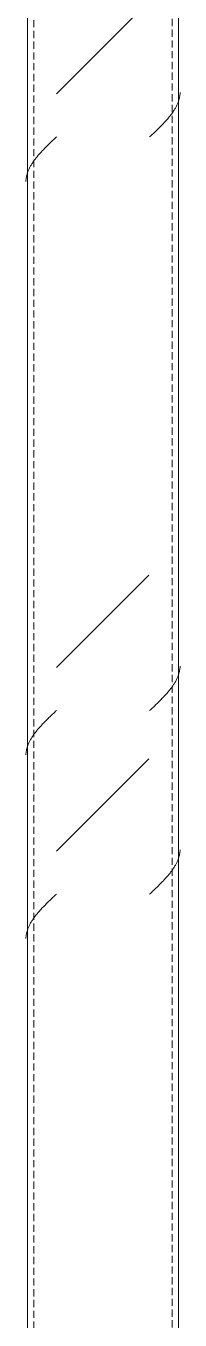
# Model space of a CAD drawing. Header units: centimetres. Extents: x -336 to 16318, y -437 to 1921.
# Drawn here: x 1965.6 to 1975.9, y 215.9 to 301.9 of the extents above; entities that cross this region are included whole.
import ezdxf

# ---------------------------------------------------------------- set-up
doc = ezdxf.new("R2010")
doc.units = ezdxf.units.CM
doc.linetypes.add('Hidden', pattern=[0.714375, 0.47625, -0.238125])
doc.layers.add('S-COLS', color=7, linetype='Continuous', lineweight=9)

# ---------------------------------------------------------------- blocks, each defined once
blk = doc.blocks.new('FP_16-Section 6')
at = {"layer": 'S-COLS'}
blk.add_line((1975.74, 94), (1975.74, 375.859), dxfattribs=at)
at = {"layer": 'S-COLS', "color": 9, "true_color": 0xc0c0c0}
for p, q in [((1975.854, 297.412), (1975.856, 297.459)), ((1975.618, 296.571), (1975.641, 296.618)), ((1975.641, 296.618), (1975.663, 296.664)), ((1975.663, 296.664), (1975.683, 296.711)), ((1975.683, 296.711), (1975.703, 296.758)), ((1975.703, 296.758), (1975.721, 296.805)), ((1975.721, 296.805), (1975.738, 296.851)), ((1975.738, 296.851), (1975.755, 296.898)), ((1975.755, 296.898), (1975.77, 296.945)), ((1975.77, 296.945), (1975.783, 296.992)), ((1975.783, 296.992), (1975.796, 297.038)), ((1975.796, 297.038), (1975.808, 297.085)), ((1975.808, 297.085), (1975.818, 297.132)), ((1975.818, 297.132), (1975.827, 297.179)), ((1975.827, 297.179), (1975.835, 297.225)), ((1975.835, 297.225), (1975.841, 297.272)), ((1975.841, 297.272), (1975.847, 297.319)), ((1975.847, 297.319), (1975.851, 297.366)), ((1975.851, 297.366), (1975.854, 297.412)), ((1974.999, 295.682), (1975.039, 295.729)), ((1975.039, 295.729), (1975.079, 295.776)), ((1975.079, 295.776), (1975.118, 295.823)), ((1975.118, 295.823), (1975.156, 295.869)), ((1975.156, 295.869), (1975.193, 295.916)), ((1975.193, 295.916), (1975.229, 295.963)), ((1975.229, 295.963), (1975.265, 296.01)), ((1975.265, 296.01), (1975.299, 296.056)), ((1975.299, 296.056), (1975.333, 296.103)), ((1975.333, 296.103), (1975.366, 296.15)), ((1975.366, 296.15), (1975.398, 296.197)), ((1975.398, 296.197), (1975.429, 296.244)), ((1975.429, 296.244), (1975.459, 296.29)), ((1975.459, 296.29), (1975.488, 296.337)), ((1975.488, 296.337), (1975.516, 296.384)), ((1975.516, 296.384), (1975.543, 296.431)), ((1975.543, 296.431), (1975.569, 296.477)), ((1975.569, 296.477), (1975.594, 296.524)), ((1975.594, 296.524), (1975.618, 296.571)), ((1974.181, 294.841), (1974.23, 294.888)), ((1974.23, 294.888), (1974.278, 294.934)), ((1974.278, 294.934), (1974.326, 294.981)), ((1974.326, 294.981), (1974.374, 295.028)), ((1974.374, 295.028), (1974.422, 295.075)), ((1974.422, 295.075), (1974.469, 295.121)), ((1974.469, 295.121), (1974.516, 295.168)), ((1974.516, 295.168), (1974.563, 295.215)), ((1974.563, 295.215), (1974.609, 295.262)), ((1974.609, 295.262), (1974.654, 295.308)), ((1974.654, 295.308), (1974.699, 295.355)), ((1974.699, 295.355), (1974.744, 295.402)), ((1974.744, 295.402), (1974.788, 295.449)), ((1974.788, 295.449), (1974.832, 295.495)), ((1974.832, 295.495), (1974.874, 295.542)), ((1974.874, 295.542), (1974.917, 295.589)), ((1974.917, 295.589), (1974.958, 295.636)), ((1974.958, 295.636), (1974.999, 295.682)), ((1973.835, 294.514), (1973.885, 294.56)), ((1973.885, 294.56), (1973.934, 294.607)), ((1973.934, 294.607), (1973.984, 294.654)), ((1973.984, 294.654), (1974.033, 294.701)), ((1974.033, 294.701), (1974.083, 294.747)), ((1974.083, 294.747), (1974.132, 294.794)), ((1974.132, 294.794), (1974.181, 294.841)), ((1975.738, 258.751), (1975.755, 258.798)), ((1975.755, 258.798), (1975.77, 258.845)), ((1975.77, 258.845), (1975.783, 258.892)), ((1975.783, 258.892), (1975.796, 258.938)), ((1975.796, 258.938), (1975.808, 258.985)), ((1975.808, 258.985), (1975.818, 259.032)), ((1975.818, 259.032), (1975.827, 259.079)), ((1975.827, 259.079), (1975.835, 259.125)), ((1975.835, 259.125), (1975.841, 259.172)), ((1975.841, 259.172), (1975.847, 259.219)), ((1975.847, 259.219), (1975.851, 259.266)), ((1975.851, 259.266), (1975.854, 259.312)), ((1975.854, 259.312), (1975.856, 259.359)), ((1975.229, 257.863), (1975.265, 257.91)), ((1975.265, 257.91), (1975.299, 257.956)), ((1975.299, 257.956), (1975.333, 258.003)), ((1975.333, 258.003), (1975.366, 258.05)), ((1975.366, 258.05), (1975.398, 258.097)), ((1975.398, 258.097), (1975.429, 258.144)), ((1975.429, 258.144), (1975.459, 258.19)), ((1975.459, 258.19), (1975.488, 258.237)), ((1975.488, 258.237), (1975.516, 258.284)), ((1975.516, 258.284), (1975.543, 258.331)), ((1975.543, 258.331), (1975.569, 258.377)), ((1975.569, 258.377), (1975.594, 258.424)), ((1975.594, 258.424), (1975.618, 258.471)), ((1975.618, 258.471), (1975.641, 258.518)), ((1975.641, 258.518), (1975.663, 258.564)), ((1975.663, 258.564), (1975.683, 258.611)), ((1975.683, 258.611), (1975.703, 258.658)), ((1975.703, 258.658), (1975.721, 258.705)), ((1975.721, 258.705), (1975.738, 258.751)), ((1974.469, 257.021), (1974.516, 257.068)), ((1974.516, 257.068), (1974.563, 257.115)), ((1974.563, 257.115), (1974.609, 257.162)), ((1974.609, 257.162), (1974.654, 257.208)), ((1974.654, 257.208), (1974.699, 257.255)), ((1974.699, 257.255), (1974.744, 257.302)), ((1974.744, 257.302), (1974.788, 257.349)), ((1974.788, 257.349), (1974.832, 257.395)), ((1974.832, 257.395), (1974.874, 257.442)), ((1974.874, 257.442), (1974.917, 257.489)), ((1974.917, 257.489), (1974.958, 257.536)), ((1974.958, 257.536), (1974.999, 257.582)), ((1974.999, 257.582), (1975.039, 257.629)), ((1975.039, 257.629), (1975.079, 257.676)), ((1975.079, 257.676), (1975.118, 257.723)), ((1975.118, 257.723), (1975.156, 257.769)), ((1975.156, 257.769), (1975.193, 257.816)), ((1975.193, 257.816), (1975.229, 257.863)), ((1973.835, 256.414), (1973.885, 256.46)), ((1973.885, 256.46), (1973.934, 256.507)), ((1973.934, 256.507), (1973.984, 256.554)), ((1973.984, 256.554), (1974.033, 256.601)), ((1974.033, 256.601), (1974.083, 256.647)), ((1974.083, 256.647), (1974.132, 256.694)), ((1974.132, 256.694), (1974.181, 256.741)), ((1974.181, 256.741), (1974.23, 256.788)), ((1974.23, 256.788), (1974.278, 256.834)), ((1974.278, 256.834), (1974.326, 256.881)), ((1974.326, 256.881), (1974.374, 256.928)), ((1974.374, 256.928), (1974.422, 256.975)), ((1974.422, 256.975), (1974.469, 257.021)), ((1975.783, 246.702), (1975.796, 246.749)), ((1975.796, 246.749), (1975.808, 246.796)), ((1975.808, 246.796), (1975.818, 246.842)), ((1975.818, 246.842), (1975.827, 246.889)), ((1975.827, 246.889), (1975.835, 246.936)), ((1975.835, 246.936), (1975.841, 246.983)), ((1975.841, 246.983), (1975.847, 247.029)), ((1975.847, 247.029), (1975.851, 247.076)), ((1975.851, 247.076), (1975.854, 247.123)), ((1975.854, 247.123), (1975.856, 247.17)), ((1975.333, 245.814), (1975.366, 245.861)), ((1975.366, 245.861), (1975.398, 245.907)), ((1975.398, 245.907), (1975.429, 245.954)), ((1975.429, 245.954), (1975.459, 246.001)), ((1975.459, 246.001), (1975.488, 246.048)), ((1975.488, 246.048), (1975.516, 246.094)), ((1975.516, 246.094), (1975.543, 246.141)), ((1975.543, 246.141), (1975.569, 246.188)), ((1975.569, 246.188), (1975.594, 246.235)), ((1975.594, 246.235), (1975.618, 246.281)), ((1975.618, 246.281), (1975.641, 246.328)), ((1975.641, 246.328), (1975.663, 246.375)), ((1975.663, 246.375), (1975.683, 246.422)), ((1975.683, 246.422), (1975.703, 246.468)), ((1975.703, 246.468), (1975.721, 246.515)), ((1975.721, 246.515), (1975.738, 246.562)), ((1975.738, 246.562), (1975.755, 246.609)), ((1975.755, 246.609), (1975.77, 246.655)), ((1975.77, 246.655), (1975.783, 246.702)), ((1974.609, 244.972), (1974.654, 245.019)), ((1974.654, 245.019), (1974.699, 245.066)), ((1974.699, 245.066), (1974.744, 245.112)), ((1974.744, 245.112), (1974.788, 245.159)), ((1974.788, 245.159), (1974.832, 245.206)), ((1974.832, 245.206), (1974.874, 245.253)), ((1974.874, 245.253), (1974.917, 245.299)), ((1974.917, 245.299), (1974.958, 245.346)), ((1974.958, 245.346), (1974.999, 245.393)), ((1974.999, 245.393), (1975.039, 245.44)), ((1975.039, 245.44), (1975.079, 245.487)), ((1975.079, 245.487), (1975.118, 245.533)), ((1975.118, 245.533), (1975.156, 245.58)), ((1975.156, 245.58), (1975.193, 245.627)), ((1975.193, 245.627), (1975.229, 245.674)), ((1975.229, 245.674), (1975.265, 245.72)), ((1975.265, 245.72), (1975.299, 245.767)), ((1975.299, 245.767), (1975.333, 245.814)), ((1973.835, 244.224), (1973.885, 244.271)), ((1973.885, 244.271), (1973.934, 244.318)), ((1973.934, 244.318), (1973.984, 244.364)), ((1973.984, 244.364), (1974.033, 244.411)), ((1974.033, 244.411), (1974.083, 244.458)), ((1974.083, 244.458), (1974.132, 244.505)), ((1974.132, 244.505), (1974.181, 244.551)), ((1974.181, 244.551), (1974.23, 244.598)), ((1974.23, 244.598), (1974.278, 244.645)), ((1974.278, 244.645), (1974.326, 244.692)), ((1974.326, 244.692), (1974.374, 244.738)), ((1974.374, 244.738), (1974.422, 244.785)), ((1974.422, 244.785), (1974.469, 244.832)), ((1974.469, 244.832), (1974.516, 244.879)), ((1974.516, 244.879), (1974.563, 244.925)), ((1974.563, 244.925), (1974.609, 244.972))]:
    blk.add_line(p, q, dxfattribs=at)
blk = doc.blocks.new('FP_17-Section 6')
at = {"layer": 'S-COLS'}
blk.add_line((1965.74, 375.859), (1965.74, 94), dxfattribs=at)
at = {"layer": 'S-COLS', "color": 9, "true_color": 0xc0c0c0}
for p, q in [((1967.106, 293.999), (1967.154, 294.046)), ((1967.154, 294.046), (1967.202, 294.093)), ((1967.202, 294.093), (1967.251, 294.139)), ((1967.251, 294.139), (1967.3, 294.186)), ((1967.3, 294.186), (1967.349, 294.233)), ((1967.349, 294.233), (1967.398, 294.28)), ((1967.398, 294.28), (1967.447, 294.326)), ((1967.447, 294.326), (1967.497, 294.373)), ((1967.497, 294.373), (1967.546, 294.42)), ((1967.546, 294.42), (1967.596, 294.467)), ((1967.596, 294.467), (1967.645, 294.514)), ((1966.288, 293.111), (1966.325, 293.158)), ((1966.325, 293.158), (1966.363, 293.204)), ((1966.363, 293.204), (1966.402, 293.251)), ((1966.402, 293.251), (1966.441, 293.298)), ((1966.441, 293.298), (1966.481, 293.345)), ((1966.481, 293.345), (1966.522, 293.391)), ((1966.522, 293.391), (1966.564, 293.438)), ((1966.564, 293.438), (1966.606, 293.485)), ((1966.606, 293.485), (1966.649, 293.532)), ((1966.649, 293.532), (1966.692, 293.578)), ((1966.692, 293.578), (1966.736, 293.625)), ((1966.736, 293.625), (1966.781, 293.672)), ((1966.781, 293.672), (1966.826, 293.719)), ((1966.826, 293.719), (1966.872, 293.765)), ((1966.872, 293.765), (1966.918, 293.812)), ((1966.918, 293.812), (1966.964, 293.859)), ((1966.964, 293.859), (1967.011, 293.906)), ((1967.011, 293.906), (1967.058, 293.952)), ((1967.058, 293.952), (1967.106, 293.999)), ((1965.778, 292.269), (1965.797, 292.316)), ((1965.797, 292.316), (1965.818, 292.363)), ((1965.818, 292.363), (1965.84, 292.41)), ((1965.84, 292.41), (1965.862, 292.456)), ((1965.862, 292.456), (1965.886, 292.503)), ((1965.886, 292.503), (1965.911, 292.55)), ((1965.911, 292.55), (1965.937, 292.597)), ((1965.937, 292.597), (1965.964, 292.643)), ((1965.964, 292.643), (1965.993, 292.69)), ((1965.993, 292.69), (1966.022, 292.737)), ((1966.022, 292.737), (1966.052, 292.784)), ((1966.052, 292.784), (1966.083, 292.83)), ((1966.083, 292.83), (1966.115, 292.877)), ((1966.115, 292.877), (1966.147, 292.924)), ((1966.147, 292.924), (1966.181, 292.971)), ((1966.181, 292.971), (1966.216, 293.017)), ((1966.216, 293.017), (1966.251, 293.064)), ((1966.251, 293.064), (1966.288, 293.111)), ((1965.624, 291.568), (1965.626, 291.615)), ((1965.626, 291.615), (1965.629, 291.661)), ((1965.629, 291.661), (1965.634, 291.708)), ((1965.634, 291.708), (1965.639, 291.755)), ((1965.639, 291.755), (1965.646, 291.802)), ((1965.646, 291.802), (1965.654, 291.848)), ((1965.654, 291.848), (1965.663, 291.895)), ((1965.663, 291.895), (1965.673, 291.942)), ((1965.673, 291.942), (1965.684, 291.989)), ((1965.684, 291.989), (1965.697, 292.035)), ((1965.697, 292.035), (1965.711, 292.082)), ((1965.711, 292.082), (1965.726, 292.129)), ((1965.726, 292.129), (1965.742, 292.176)), ((1965.742, 292.176), (1965.759, 292.222)), ((1965.759, 292.222), (1965.778, 292.269)), ((1967.349, 256.133), (1967.398, 256.18)), ((1967.398, 256.18), (1967.447, 256.226)), ((1967.447, 256.226), (1967.497, 256.273)), ((1967.497, 256.273), (1967.546, 256.32)), ((1967.546, 256.32), (1967.596, 256.367)), ((1967.596, 256.367), (1967.645, 256.414)), ((1966.522, 255.291), (1966.564, 255.338)), ((1966.564, 255.338), (1966.606, 255.385)), ((1966.606, 255.385), (1966.649, 255.432)), ((1966.649, 255.432), (1966.692, 255.478)), ((1966.692, 255.478), (1966.736, 255.525)), ((1966.736, 255.525), (1966.781, 255.572)), ((1966.781, 255.572), (1966.826, 255.619)), ((1966.826, 255.619), (1966.872, 255.665)), ((1966.872, 255.665), (1966.918, 255.712)), ((1966.918, 255.712), (1966.964, 255.759)), ((1966.964, 255.759), (1967.011, 255.806)), ((1967.011, 255.806), (1967.058, 255.852)), ((1967.058, 255.852), (1967.106, 255.899)), ((1967.106, 255.899), (1967.154, 255.946)), ((1967.154, 255.946), (1967.202, 255.993)), ((1967.202, 255.993), (1967.251, 256.039)), ((1967.251, 256.039), (1967.3, 256.086)), ((1967.3, 256.086), (1967.349, 256.133)), ((1965.911, 254.45), (1965.937, 254.497)), ((1965.937, 254.497), (1965.964, 254.543)), ((1965.964, 254.543), (1965.993, 254.59)), ((1965.993, 254.59), (1966.022, 254.637)), ((1966.022, 254.637), (1966.052, 254.684)), ((1966.052, 254.684), (1966.083, 254.73)), ((1966.083, 254.73), (1966.115, 254.777)), ((1966.115, 254.777), (1966.147, 254.824)), ((1966.147, 254.824), (1966.181, 254.871)), ((1966.181, 254.871), (1966.216, 254.917)), ((1966.216, 254.917), (1966.251, 254.964)), ((1966.251, 254.964), (1966.288, 255.011)), ((1966.288, 255.011), (1966.325, 255.058)), ((1966.325, 255.058), (1966.363, 255.104)), ((1966.363, 255.104), (1966.402, 255.151)), ((1966.402, 255.151), (1966.441, 255.198)), ((1966.441, 255.198), (1966.481, 255.245)), ((1966.481, 255.245), (1966.522, 255.291)), ((1965.629, 253.561), (1965.634, 253.608)), ((1965.634, 253.608), (1965.639, 253.655)), ((1965.639, 253.655), (1965.646, 253.702)), ((1965.646, 253.702), (1965.654, 253.748)), ((1965.654, 253.748), (1965.663, 253.795)), ((1965.663, 253.795), (1965.673, 253.842)), ((1965.673, 253.842), (1965.684, 253.889)), ((1965.684, 253.889), (1965.697, 253.935)), ((1965.697, 253.935), (1965.711, 253.982)), ((1965.711, 253.982), (1965.726, 254.029)), ((1965.726, 254.029), (1965.742, 254.076)), ((1965.742, 254.076), (1965.759, 254.122)), ((1965.759, 254.122), (1965.778, 254.169)), ((1965.778, 254.169), (1965.797, 254.216)), ((1965.797, 254.216), (1965.818, 254.263)), ((1965.818, 254.263), (1965.84, 254.31)), ((1965.84, 254.31), (1965.862, 254.356)), ((1965.862, 254.356), (1965.886, 254.403)), ((1965.886, 254.403), (1965.911, 254.45)), ((1965.624, 253.468), (1965.626, 253.515)), ((1965.626, 253.515), (1965.629, 253.561)), ((1967.546, 244.131), (1967.596, 244.177)), ((1967.596, 244.177), (1967.645, 244.224)), ((1966.649, 243.242), (1966.692, 243.289)), ((1966.692, 243.289), (1966.736, 243.336)), ((1966.736, 243.336), (1966.781, 243.382)), ((1966.781, 243.382), (1966.826, 243.429)), ((1966.826, 243.429), (1966.872, 243.476)), ((1966.872, 243.476), (1966.918, 243.523)), ((1966.918, 243.523), (1966.964, 243.57)), ((1966.964, 243.57), (1967.011, 243.616)), ((1967.011, 243.616), (1967.058, 243.663)), ((1967.058, 243.663), (1967.106, 243.71)), ((1967.106, 243.71), (1967.154, 243.757)), ((1967.154, 243.757), (1967.202, 243.803)), ((1967.202, 243.803), (1967.251, 243.85)), ((1967.251, 243.85), (1967.3, 243.897)), ((1967.3, 243.897), (1967.349, 243.944)), ((1967.349, 243.944), (1967.398, 243.99)), ((1967.398, 243.99), (1967.447, 244.037)), ((1967.447, 244.037), (1967.497, 244.084)), ((1967.497, 244.084), (1967.546, 244.131)), ((1965.993, 242.401), (1966.022, 242.447)), ((1966.022, 242.447), (1966.052, 242.494)), ((1966.052, 242.494), (1966.083, 242.541)), ((1966.083, 242.541), (1966.115, 242.588)), ((1966.115, 242.588), (1966.147, 242.634)), ((1966.147, 242.634), (1966.181, 242.681)), ((1966.181, 242.681), (1966.216, 242.728)), ((1966.216, 242.728), (1966.251, 242.775)), ((1966.251, 242.775), (1966.288, 242.821)), ((1966.288, 242.821), (1966.325, 242.868)), ((1966.325, 242.868), (1966.363, 242.915)), ((1966.363, 242.915), (1966.402, 242.962)), ((1966.402, 242.962), (1966.441, 243.008)), ((1966.441, 243.008), (1966.481, 243.055)), ((1966.481, 243.055), (1966.522, 243.102)), ((1966.522, 243.102), (1966.564, 243.149)), ((1966.564, 243.149), (1966.606, 243.195)), ((1966.606, 243.195), (1966.649, 243.242)), ((1965.654, 241.559), (1965.663, 241.606)), ((1965.663, 241.606), (1965.673, 241.653)), ((1965.673, 241.653), (1965.684, 241.699)), ((1965.684, 241.699), (1965.697, 241.746)), ((1965.697, 241.746), (1965.711, 241.793)), ((1965.711, 241.793), (1965.726, 241.84)), ((1965.726, 241.84), (1965.742, 241.886)), ((1965.742, 241.886), (1965.759, 241.933)), ((1965.759, 241.933), (1965.778, 241.98)), ((1965.778, 241.98), (1965.797, 242.027)), ((1965.797, 242.027), (1965.818, 242.073)), ((1965.818, 242.073), (1965.84, 242.12)), ((1965.84, 242.12), (1965.862, 242.167)), ((1965.862, 242.167), (1965.886, 242.214)), ((1965.886, 242.214), (1965.911, 242.26)), ((1965.911, 242.26), (1965.937, 242.307)), ((1965.937, 242.307), (1965.964, 242.354)), ((1965.964, 242.354), (1965.993, 242.401)), ((1965.624, 241.278), (1965.626, 241.325)), ((1965.626, 241.325), (1965.629, 241.372)), ((1965.629, 241.372), (1965.634, 241.419)), ((1965.634, 241.419), (1965.639, 241.465)), ((1965.639, 241.465), (1965.646, 241.512)), ((1965.646, 241.512), (1965.654, 241.559))]:
    blk.add_line(p, q, dxfattribs=at)
blk = doc.blocks.new('HSS Rectangular-Column - 100 x 100 mm-V15-Section 6')
at = {"layer": 'S-COLS', "true_color": 0xc0c0c0}
h = blk.add_hatch(dxfattribs=at)
h.set_pattern_fill('FP_3', color=9, style=0, pattern_type=2)
h.set_pattern_definition([(45, (4582.815, 712), (-25.1447, 25.1447), []), (45, (4582.815, 750.1), (-25.1447, 25.1447), [])])
h.paths.add_polyline_path([(1973.835, 94), (1973.74, 375.045), (1973.29, 374.859), (1970.019, 374.93), (1969.518, 375.137), (1969.22, 375.859), (1967.645, 375.809), (1967.645, 94)])
h.paths.add_polyline_path([(1970.693, 375.359), (1972.788, 375.359), (1973.461, 375.638), (1973.461, 375.859), (1969.948, 375.809), (1970.019, 375.638), (1970.19, 375.567)])
at = {"layer": 'S-COLS', "linetype": 'Hidden'}
for p, q in [((1966.14, 375.859), (1966.14, 94)), ((1975.34, 94), (1975.34, 375.859))]:
    blk.add_line(p, q, dxfattribs=at)
at = {"layer": 'S-COLS'}
for name in ['FP_17-Section 6', 'FP_16-Section 6']:
    blk.add_blockref(name, (0, 0), dxfattribs=at)

msp = doc.modelspace()

# ---------------------------------------------------------------- block references
at = {"layer": 'S-COLS'}
msp.add_blockref('HSS Rectangular-Column - 100 x 100 mm-V15-Section 6', (0, 0), dxfattribs=at)

doc.saveas('drawing.dxf')
